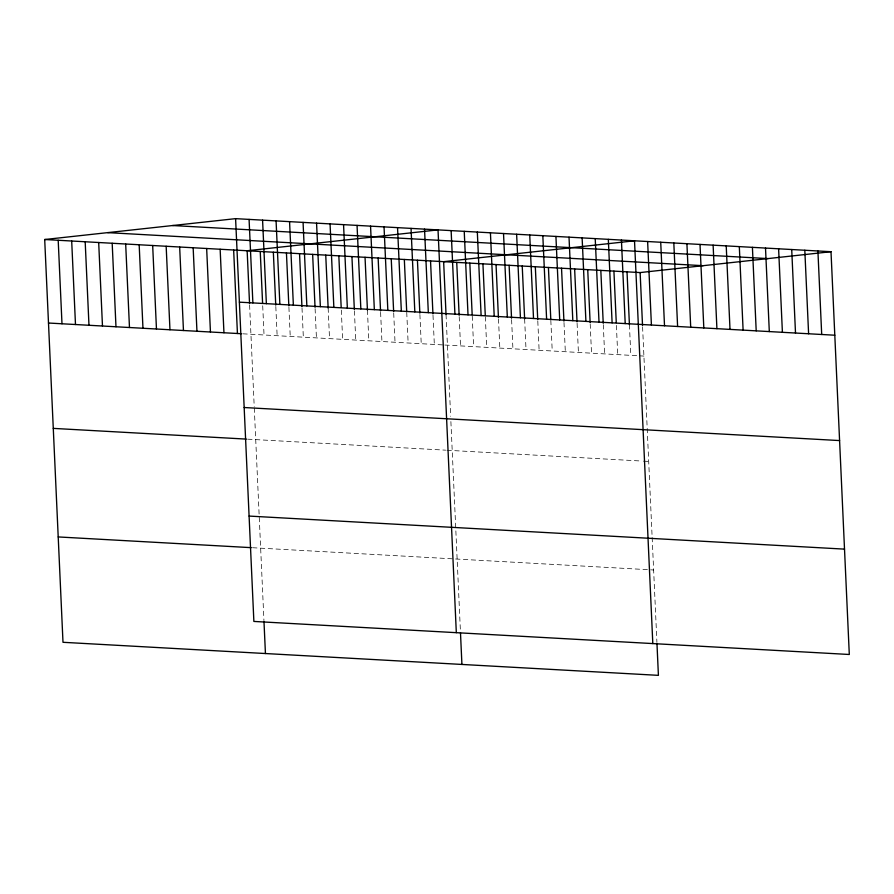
<?xml version="1.0" encoding="UTF-8"?>
<svg xmlns="http://www.w3.org/2000/svg" width="894" height="894" viewBox="0 0 894 894"><rect width="100%" height="100%" fill="white"/><g stroke="black" fill="none" stroke-linecap="round" stroke-linejoin="round"><path stroke-width="0.67" stroke-dasharray="4.47 3.35" d="M242.833 333.808L443.491 344.95M444.81 345.028L643.915 356.08M247.627 439.166L445.659 450.163M446.966 450.241L642.149 461.069M643.456 461.148L648.698 461.438M252.555 547.72L653.626 569.992M642.585 326.846L652.084 536.065M652.151 537.428L656.922 642.428M629.421 324.734L630.818 355.354M616.391 325.394L617.72 354.627M603.294 324.667L604.612 353.901M590.196 323.941L591.515 353.164M577.088 323.215L578.418 352.437M563.991 322.488L565.321 351.711M550.827 320.365L552.224 350.984M537.797 321.035L539.116 350.258M524.633 318.912L526.018 349.532M511.591 319.571L512.921 348.805M498.494 318.845L499.824 348.079M485.33 316.733L486.727 347.353M472.233 316.007L473.619 346.626M459.203 316.666L460.522 345.9M446.039 314.543L450.654 416.291M450.889 421.555L460.432 631.522M432.998 315.213L434.328 344.436M419.901 314.487L421.23 343.709M406.736 312.364L408.133 342.983M393.706 313.034L395.025 342.257M380.598 312.308L381.928 341.53M367.434 310.184L368.831 340.804M354.404 310.844L355.734 340.078M341.307 310.117L342.637 339.351M328.143 308.005L329.528 338.625M315.101 308.665L316.431 337.898M302.004 307.938L303.334 337.172M288.907 307.212L290.237 336.446M275.81 306.486L277.14 335.708M262.713 305.759L264.032 334.982M249.605 305.033L254.22 406.692M254.287 408.01L263.942 620.604"/><path stroke-width="1.34" d="M656.978 643.747L658.409 675.35L62.993 642.294L44.7 239.514L235.591 218.65L831.007 251.706L849.3 654.486L253.874 621.431L235.591 218.65M44.7 239.514L640.126 272.569L831.007 251.706M172.598 225.534L768.013 258.589M107.693 232.63L703.12 265.686M239.38 302.161L834.806 335.216M48.488 323.025L241.492 333.73M244.163 407.519L839.589 440.574M53.271 428.382L246.275 439.099M249.091 516.073L844.517 549.128M58.211 536.936L251.203 547.653M817.909 250.979L821.698 334.49M804.812 250.253L808.601 333.764M791.715 249.527L795.504 333.037M778.607 248.8L782.406 332.311M765.51 248.074L769.309 331.585M752.413 247.347L756.201 330.847M739.316 246.61L743.104 330.121M726.219 245.884L730.007 329.394M713.121 245.157L716.91 328.668M700.013 244.431L703.813 327.942M686.916 243.704L690.704 327.215M673.819 242.978L677.607 326.489M660.722 242.252L664.51 325.762M647.625 241.525L651.413 325.036M640.126 272.569L642.529 325.461M652.81 643.579L634.516 240.799L443.636 261.663L446.039 314.543M627.029 271.843L629.421 324.734M621.419 240.073L625.208 323.583M613.921 271.117L616.268 322.611M608.322 239.346L612.111 322.857M600.824 270.39L603.226 323.27M595.225 238.62L599.014 322.119M587.727 269.664L590.129 322.544M582.128 237.882L585.916 321.393M574.63 268.926L577.032 321.818M569.02 237.156L572.819 320.667M561.533 268.2L563.924 321.091M555.923 236.429L559.711 319.94M548.424 267.474L550.771 318.979M542.826 235.703L546.614 319.214M535.327 266.747L537.73 319.639M529.729 234.977L533.517 318.487M522.23 266.021L524.633 318.912M516.631 234.25L520.42 317.761M509.133 265.294L511.536 318.186M503.523 233.524L507.323 317.035M496.036 264.568L498.427 317.459M490.426 232.798L494.214 316.308M482.928 263.842L485.274 315.336M477.329 232.071L481.117 315.582M469.831 263.115L472.166 314.61M464.232 231.345L468.02 314.856M456.733 262.389L459.136 315.28M451.135 230.618L454.923 314.129M460.488 632.84L461.919 664.443M456.32 632.673L438.026 229.892L247.146 250.745L249.549 303.636M430.539 260.936L432.931 313.816M424.538 229.143L428.327 312.643M417.431 260.21L419.834 313.09M411.039 228.383L414.827 311.894M404.334 259.472L406.669 310.978M397.539 227.635L401.339 311.146M391.237 258.746L393.639 311.637M384.04 226.886L387.84 310.397M378.14 258.02L380.542 310.911M370.552 226.137L374.34 309.648M365.043 257.293L367.434 310.184M357.052 225.389L360.841 308.899M351.934 256.567L354.337 309.458M343.553 224.64L347.353 308.151M338.837 255.84L341.173 307.335M330.065 223.891L333.853 307.402M325.74 255.114L328.143 308.005M316.565 223.142L320.354 306.653M312.643 254.388L315.046 307.279M303.066 222.394L306.854 305.904M299.546 253.661L301.937 306.553M289.567 221.645L293.366 305.156M286.438 252.935L288.84 305.826M276.078 220.896L279.867 304.407M273.34 252.209L275.743 305.089M262.579 220.147L266.367 303.658M260.243 251.482L262.579 302.977M249.08 219.399L252.879 302.91M263.998 621.922L265.44 653.536M233.647 249.996L237.435 333.507M220.147 249.247L223.947 332.758M206.659 248.498L210.448 332.009M193.16 247.75L196.948 331.261M179.66 247.001L183.46 330.512M166.161 246.252L169.961 329.763M152.673 245.504L156.461 329.014M139.173 244.755L142.962 328.266M125.674 244.006L129.474 327.517M112.186 243.257L115.974 326.768M98.686 242.509L102.475 326.019M85.187 241.76L88.975 325.271M71.688 241.011L75.487 324.522M58.199 240.262L61.988 323.773"/></g></svg>
